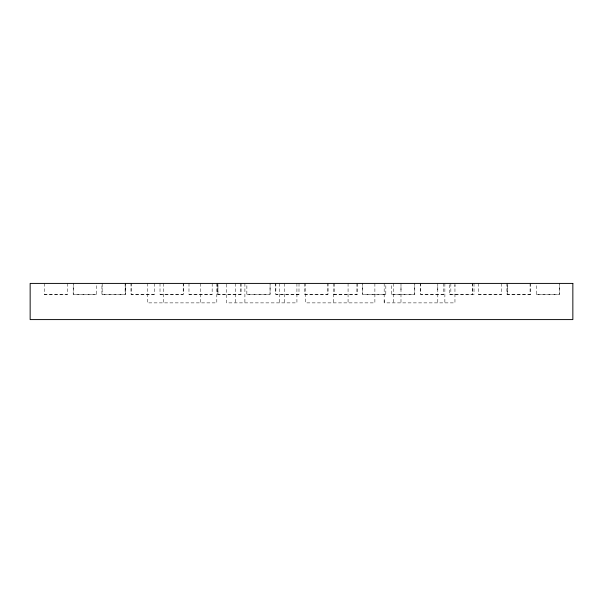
<?xml version="1.0" encoding="UTF-8"?>
<svg xmlns="http://www.w3.org/2000/svg" width="603" height="603" viewBox="0 0 603 603"><rect width="100%" height="100%" fill="white"/><g stroke="black" fill="none" stroke-linecap="round" stroke-linejoin="round"><path stroke-width="0.45" stroke-dasharray="3.02 2.26" d="M454.956 283.41L454.956 302.879L384.179 302.879L384.179 299.638M400.987 289.9L400.987 285.264M437.793 289.9L437.793 285.264M454.956 286.659L454.956 285.031M44.283 294.234L67.468 294.234M96.412 294.234L73.227 294.234L73.227 283.41L73.182 294.422L96.367 294.422L96.412 283.41M102.171 294.234L125.356 294.234L125.356 283.41L125.311 294.422L101.945 294.422L101.945 283.41M154.3 294.234L131.115 294.234L131.115 283.41M160.059 294.234L183.244 294.234L183.244 283.41M189.003 294.234L212.188 294.234M241.132 294.234L217.336 294.234L217.336 283.41M246.891 294.234L270.076 294.234L270.076 283.41L270.031 294.422L246.846 294.422L246.891 283.41M299.02 294.234L275.835 294.234L275.835 283.41M304.779 294.234L327.964 294.234L327.964 283.41M333.723 294.234L356.908 294.234M385.852 294.234L362.667 294.234L362.667 283.41L362.622 294.422L385.807 294.422L385.852 283.41M391.611 294.234L414.796 294.234L414.796 283.41L414.751 294.422L391.566 294.422L391.611 283.41M443.74 294.234L420.555 294.234L420.555 283.41M449.499 294.234L472.684 294.234L472.684 283.41M478.443 294.234L501.628 294.234M530.572 294.234L506.889 294.234L506.889 283.41M536.331 294.234L559.516 294.234L559.516 283.41L559.471 294.422L536.286 294.422L536.286 283.41M333.678 294.422L357.443 294.422L357.443 283.41M530.572 283.41L530.527 294.422L507.342 294.422L507.342 283.41L507.387 294.234M530.075 283.41L530.075 294.234M501.628 283.41L501.583 294.422L478.398 294.422L478.398 283.41M474.018 283.41L474.018 294.422L449.454 294.422L449.454 283.41M472.639 283.41L472.639 294.422M450.84 283.41L450.84 294.422M444.871 283.41L444.871 302.879M443.74 283.41L443.695 294.422L420.51 294.422L420.51 283.41M437.793 283.41L437.793 302.879M400.987 283.41L400.987 302.879M393.382 283.41L393.382 302.879M384.179 283.41L384.179 302.879M374.885 283.41L374.885 302.879L305.525 302.879L305.525 283.41M356.908 283.41L356.863 294.422M348.067 283.41L348.067 302.879M334.258 283.41L334.258 294.422M333.738 283.41L333.738 302.879M327.919 283.41L327.919 294.422L304.734 294.422L304.734 283.41M299.02 283.41L298.975 294.422L275.79 294.422L275.79 283.41M296.925 283.41L296.925 302.879L226.502 302.879L226.502 283.41M284.714 283.41L284.714 302.879M279.227 283.41L279.227 302.879M244.901 283.41L244.901 302.879M241.132 283.41L241.087 294.422L217.902 294.422L217.902 283.41L217.947 294.234M240.514 283.41L240.514 294.234M235.524 283.41L235.524 302.879M216.809 283.41L216.809 302.879L147.275 302.879L147.275 283.41M212.188 283.41L212.143 294.422L188.958 294.422L189.003 283.41M200.354 283.41L200.354 302.879M183.199 283.41L183.199 294.422L160.014 294.422L160.014 283.41M163.73 283.41L163.73 302.879M154.3 283.41L154.255 294.422L131.07 294.422L131.07 283.41M125.123 283.41L125.123 294.422M102.171 283.41L102.126 294.422M67.468 283.41L67.423 294.422L44.238 294.422L44.238 283.41"/><path stroke-width="0.9" d="M572.85 283.41L30.15 283.41L30.15 319.59L572.85 319.59L572.85 283.41"/></g></svg>
